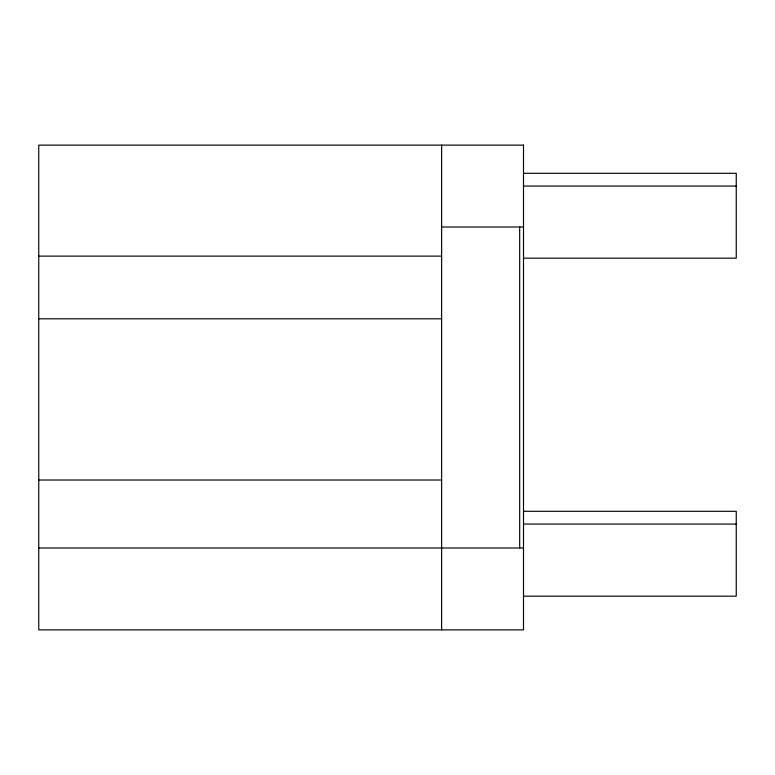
<?xml version="1.0" encoding="UTF-8"?>
<svg xmlns="http://www.w3.org/2000/svg" width="775" height="775" viewBox="0 0 775 775"><rect width="100%" height="100%" fill="white"/><g stroke="black" fill="none" stroke-linecap="round" stroke-linejoin="round"><path stroke-width="1.16" d="M523.503 173.3L736.25 173.3L736.25 258.182L523.503 258.182M523.503 186.068L736.25 186.068M441.624 227.007L523.503 227.007M38.75 256.118L441.624 256.118M38.75 318.806L441.624 318.806M38.75 480.025L441.624 480.025M523.503 511.297L736.25 511.297L736.25 596.178L523.503 596.178M523.503 524.065L736.25 524.065M38.75 547.993L523.503 547.993M519.676 226.697L519.676 547.993M441.624 145.128L441.624 629.872M523.503 145.128L38.75 145.128L38.75 629.872L523.503 629.872L523.503 145.128"/></g></svg>
